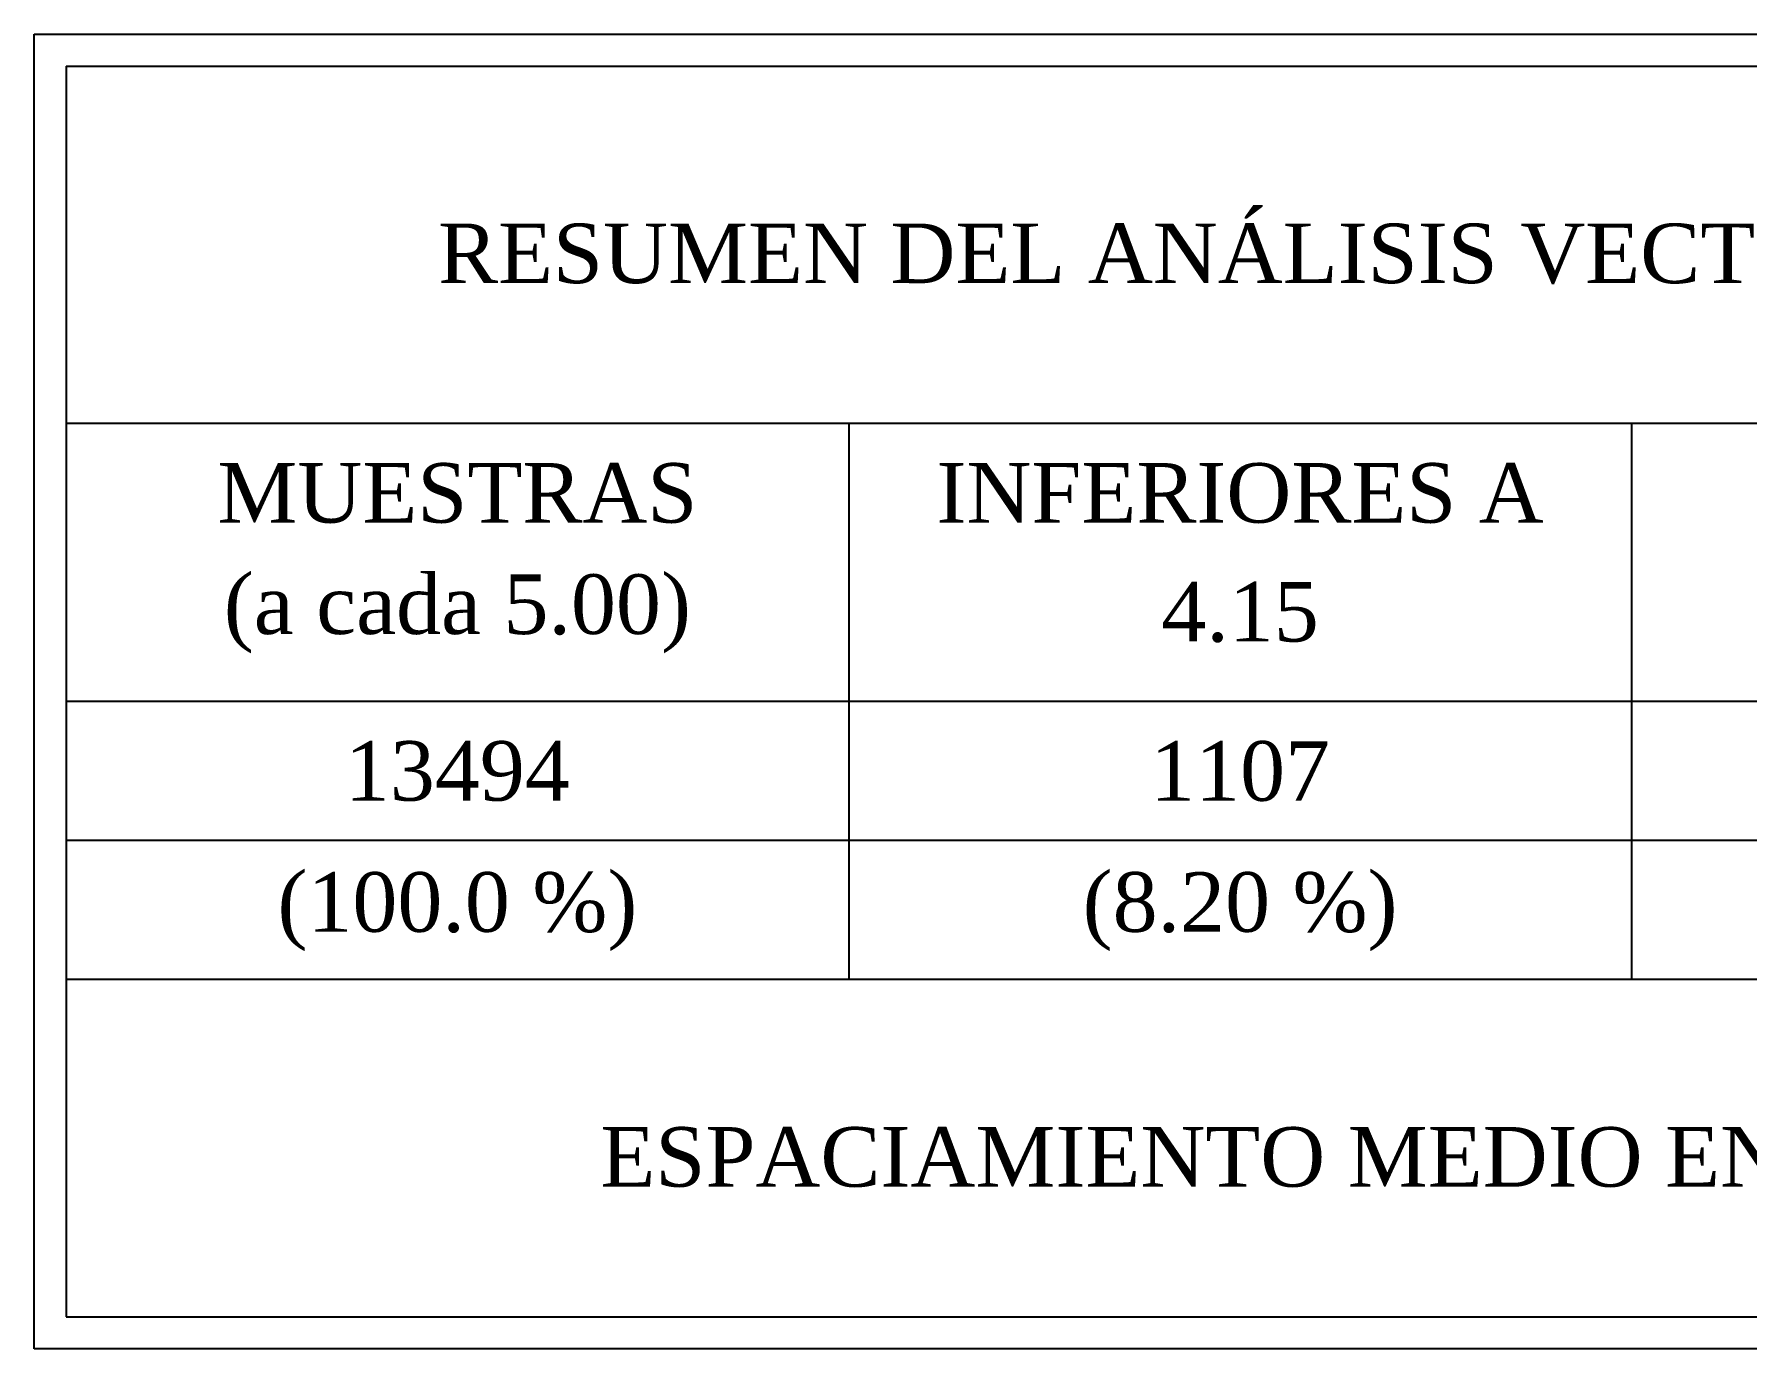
# Model space of a CAD drawing. Extents: x 720124 to 720679, y 1579628 to 1580856.
# Drawn here: x 720124.5 to 720417.8, y 1580631.3 to 1580856.4 of the extents above; entities that cross this region are included whole.
import ezdxf
from ezdxf.enums import TextEntityAlignment as Align

# ---------------------------------------------------------------- set-up
doc = ezdxf.new("R2010")
doc.units = 0
doc.layers.get('0').update_dxf_attribs({"true_color": 0xffffff})
doc.layers.add('TABELAS', color=7, linetype='Continuous')
doc.styles.add('AREAS', font='times.ttf')

# ---------------------------------------------------------------- blocks, each defined once
blk = doc.blocks.new('tab_espac')
at = {"linetype": 'Continuous'}
for p, q in [((0, -331), (0, 0)), ((0, 0), (804.36, 0)), ((804.36, -331), (0, -331))]:
    blk.add_line(p, q, dxfattribs=at)
at = {"layer": 'TABELAS'}
for p, q in [((8, -8), (796.36, -8)), ((8, -8), (8, -323)), ((796.36, -98), (8, -98)), ((402.18, -98), (402.18, -238)), ((796.36, -168), (8, -168)), ((402.18, -203), (8, -203)), ((796.36, -203), (8, -203)), ((796.36, -238), (8, -238)), ((8, -323), (796.36, -323))]:
    blk.add_line(p, q, dxfattribs=at)
at = {"layer": 'TABELAS', "linetype": 'Continuous'}
blk.add_line((205.09, -98), (205.09, -238), dxfattribs=at)
at = {"layer": 'TABELAS', "color": 1, "style": 'AREAS'}
for tag, p in [('AGK13', (402.18, -53)), ('VALSUP', (697.82, -145.5)), ('Q_SUP', (697.82, -185.5)), ('P_SUP', (697.82, -220.5))]:
    blk.add_attdef(tag, text='', height=15, dxfattribs=at).set_placement(p, align=Align.MIDDLE)
at = {"layer": 'TABELAS', "style": 'AREAS'}
for tag, p in [('AGK14', (106.55, -115.5)), ('AGK15', (303.64, -115.5)), ('AGK17', (697.82, -115.5)), ('AGK16', (500.73, -133)), ('ESPAMO', (106.55, -145.5)), ('Q_AMO', (106.55, -185.5)), ('P_AMO', (106.55, -220.5)), ('AVG', (409.08, -280.5))]:
    blk.add_attdef(tag, text='', height=15, dxfattribs=at).set_placement(p, align=Align.MIDDLE)
at = {"layer": 'TABELAS', "color": 5, "style": 'AREAS'}
for tag, p in [('VALINF', (303.64, -145.5)), ('Q_INF', (303.64, -185.5)), ('P_INF', (303.64, -220.5))]:
    blk.add_attdef(tag, text='', height=15, dxfattribs=at).set_placement(p, align=Align.MIDDLE)
at = {"layer": 'TABELAS', "color": 3, "style": 'AREAS'}
for tag, p in [('Q_IDE', (500.73, -185.5)), ('P_IDE', (500.73, -220.5))]:
    blk.add_attdef(tag, text='', height=15, dxfattribs=at).set_placement(p, align=Align.MIDDLE)

msp = doc.modelspace()

# ---------------------------------------------------------------- block references
ref = msp.add_blockref('tab_espac', (720124.49, 1580856.44), dxfattribs=dict(xscale=0.6803048156017577, yscale=0.6803048156017577, zscale=0.6803048156017577))
ref.add_attrib('ESPAMO', '(a cada 5.00)', dxfattribs={"layer": 'TABELAS', "height": 10.2046, "style": 'AREAS'}).set_placement((720196.97, 1580757.45), align=Align.MIDDLE)
ref.add_attrib('VALINF', '4.15', dxfattribs={"layer": 'TABELAS', "color": 5, "height": 10.205, "style": 'AREAS'}).set_placement((720331.05, 1580757.45), align=Align.MIDDLE)
ref.add_attrib('Q_AMO', '13494', dxfattribs={"layer": 'TABELAS', "height": 10.205, "style": 'AREAS'}).set_placement((720196.97, 1580730.24), align=Align.MIDDLE)
ref.add_attrib('Q_INF', '1107', dxfattribs={"layer": 'TABELAS', "color": 5, "height": 10.205, "style": 'AREAS'}).set_placement((720331.05, 1580730.24), align=Align.MIDDLE)
ref.add_attrib('P_AMO', '(100.0 %)', dxfattribs={"layer": 'TABELAS', "height": 10.205, "style": 'AREAS'}).set_placement((720196.97, 1580706.43), align=Align.MIDDLE)
ref.add_attrib('P_INF', '(8.20 %)', dxfattribs={"layer": 'TABELAS', "color": 5, "height": 10.205, "style": 'AREAS'}).set_placement((720331.05, 1580706.43), align=Align.MIDDLE)
ref.add_attrib('AVG', 'ESPACIAMIENTO MEDIO ENTRE LAS LÍNEAS:  4.20', dxfattribs={"layer": 'TABELAS', "height": 10.2046, "style": 'AREAS'}).set_placement((720402.78, 1580665.61), align=Align.MIDDLE)
ref.add_attrib('AGK13', 'RESUMEN DEL ANÁLISIS VECTORIAL DE PARALELISMO', dxfattribs={"layer": 'TABELAS', "color": 1, "height": 10.2046, "style": 'AREAS'}).set_placement((720398.09, 1580820.38), align=Align.MIDDLE)
ref.add_attrib('AGK14', 'MUESTRAS', dxfattribs={"layer": 'TABELAS', "height": 10.205, "style": 'AREAS'}).set_placement((720196.97, 1580777.86), align=Align.MIDDLE)
ref.add_attrib('AGK15', 'INFERIORES A', dxfattribs={"layer": 'TABELAS', "height": 10.2046, "style": 'AREAS'}).set_placement((720331.05, 1580777.86), align=Align.MIDDLE)

doc.saveas('drawing.dxf')
